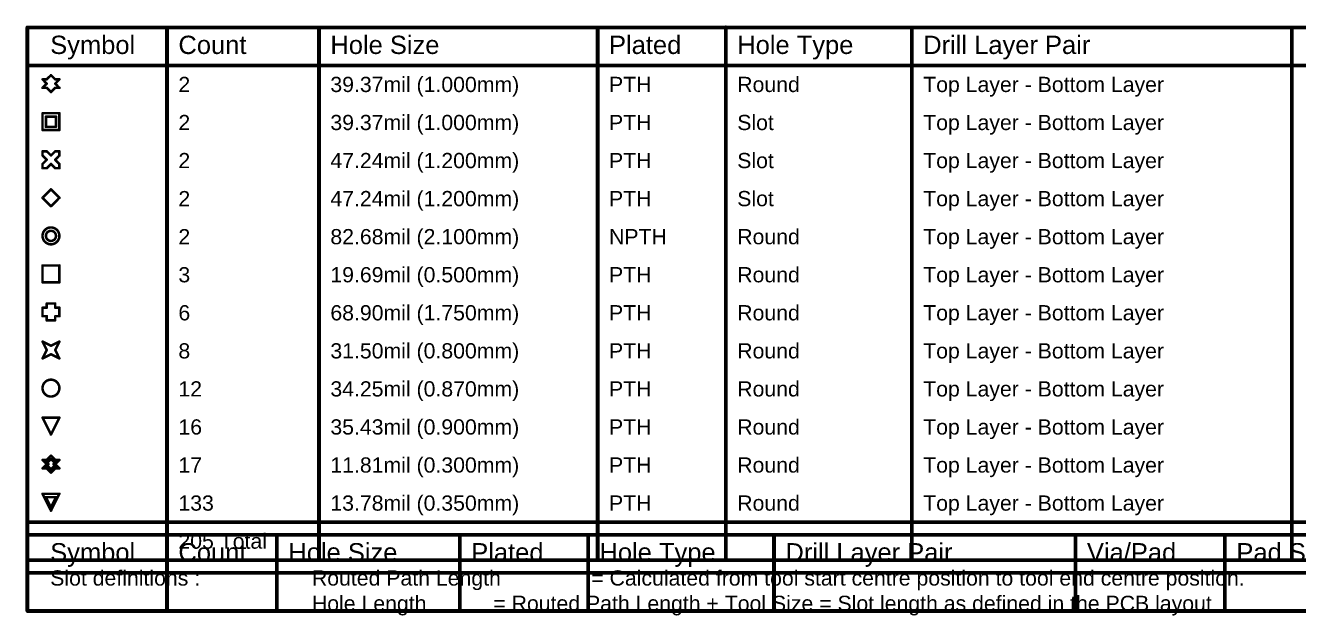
# Model space of a CAD drawing. Header units: inches. Extents: x -21 to 344, y -3 to 240.
# Drawn here: x -20.7 to 106.9, y 180.7 to 239.8 of the extents above; entities that cross this region are included whole.
import ezdxf

# ---------------------------------------------------------------- set-up
doc = ezdxf.new("R2010")
doc.units = ezdxf.units.IN
doc.layers.add('Drill Drawing', color=1, linetype='Continuous')
doc.styles.add('Arial', font='', dxfattribs={"height": 0.2})
doc.styles.get('Arial').set_extended_font_data('Arial')

msp = doc.modelspace()

# ---------------------------------------------------------------- linework, layer by layer
at = {"layer": 'Drill Drawing'}
for points in [[(-20.51, 239.58, 0.381, 0.381, 0), (343.67, 239.58, 0.381, 0.381, 0)], [(-20.51, 186.24, 0.381, 0.381, 0), (-20.51, 239.58, 0.381, 0.381, 0)], [(-6.52, 186.24, 0.381, 0.381, 0), (-6.52, 239.58, 0.381, 0.381, 0)], [(8.72, 186.24, 0.381, 0.381, 0), (8.72, 239.58, 0.381, 0.381, 0)], [(36.65, 186.24, 0.381, 0.381, 0), (36.65, 239.58, 0.381, 0.381, 0)], [(49.5, 186.24, 0.381, 0.381, 0), (49.5, 239.58, 0.381, 0.381, 0)], [(68.14, 186.24, 0.381, 0.381, 0), (68.14, 239.58, 0.381, 0.381, 0)], [(106.23, 186.24, 0.381, 0.381, 0), (106.23, 239.58, 0.381, 0.381, 0)], [(-20.51, 235.77, 0.381, 0.381, 0), (343.67, 235.77, 0.381, 0.381, 0)], [(-18.57, 234.38, 0.254, 0.254, 0), (-18.14, 234.8, 0.254, 0.254, 0)], [(-18.14, 234.8, 0.254, 0.254, 0), (-17.72, 234.38, 0.254, 0.254, 0)], [(-18.99, 234.38, 0.254, 0.254, 0), (-18.57, 233.95, 0.254, 0.254, 0)], [(-18.99, 234.38, 0.254, 0.254, 0), (-18.57, 234.38, 0.254, 0.254, 0)], [(-18.99, 233.53, 0.254, 0.254, 0), (-18.57, 233.95, 0.254, 0.254, 0)], [(-18.99, 233.53, 0.254, 0.254, 0), (-18.57, 233.53, 0.254, 0.254, 0)], [(-18.57, 233.53, 0.254, 0.254, 0), (-18.14, 233.11, 0.254, 0.254, 0)], [(-18.14, 233.11, 0.254, 0.254, 0), (-17.72, 233.53, 0.254, 0.254, 0)], [(-17.72, 234.38, 0.254, 0.254, 0), (-17.3, 234.38, 0.254, 0.254, 0)], [(-17.72, 233.95, 0.254, 0.254, 0), (-17.3, 234.38, 0.254, 0.254, 0)], [(-17.72, 233.95, 0.254, 0.254, 0), (-17.3, 233.53, 0.254, 0.254, 0)], [(-17.72, 233.53, 0.254, 0.254, 0), (-17.3, 233.53, 0.254, 0.254, 0)], [(-18.99, 230.99, 0.254, 0.254, 0), (-17.3, 230.99, 0.254, 0.254, 0)], [(-18.99, 229.3, 0.254, 0.254, 0), (-18.99, 230.99, 0.254, 0.254, 0)], [(-17.3, 229.3, 0.254, 0.254, 0), (-17.3, 230.99, 0.254, 0.254, 0)], [(-18.65, 230.65, 0.254, 0.254, 0), (-17.64, 230.65, 0.254, 0.254, 0)], [(-18.65, 229.63, 0.254, 0.254, 0), (-18.65, 230.65, 0.254, 0.254, 0)], [(-18.65, 229.63, 0.254, 0.254, 0), (-17.64, 229.63, 0.254, 0.254, 0)], [(-17.64, 229.63, 0.254, 0.254, 0), (-17.64, 230.65, 0.254, 0.254, 0)], [(-18.99, 229.3, 0.254, 0.254, 0), (-17.3, 229.3, 0.254, 0.254, 0)], [(-18.99, 226.76, 0.254, 0.254, 0), (-18.99, 227.18, 0.254, 0.254, 0)], [(-18.99, 227.18, 0.254, 0.254, 0), (-18.57, 227.18, 0.254, 0.254, 0)], [(-18.57, 227.18, 0.254, 0.254, 0), (-18.14, 226.76, 0.254, 0.254, 0)], [(-18.14, 226.76, 0.254, 0.254, 0), (-17.72, 227.18, 0.254, 0.254, 0)], [(-17.72, 227.18, 0.254, 0.254, 0), (-17.3, 227.18, 0.254, 0.254, 0)], [(-17.3, 226.76, 0.254, 0.254, 0), (-17.3, 227.18, 0.254, 0.254, 0)], [(-18.99, 226.76, 0.254, 0.254, 0), (-18.57, 226.33, 0.254, 0.254, 0)], [(-18.99, 225.91, 0.254, 0.254, 0), (-18.57, 226.33, 0.254, 0.254, 0)], [(-18.99, 225.49, 0.254, 0.254, 0), (-18.99, 225.91, 0.254, 0.254, 0)], [(-18.57, 225.49, 0.254, 0.254, 0), (-18.14, 225.91, 0.254, 0.254, 0)], [(-18.14, 225.91, 0.254, 0.254, 0), (-17.72, 225.49, 0.254, 0.254, 0)], [(-17.72, 226.33, 0.254, 0.254, 0), (-17.3, 226.76, 0.254, 0.254, 0)], [(-17.72, 226.33, 0.254, 0.254, 0), (-17.3, 225.91, 0.254, 0.254, 0)], [(-17.3, 225.49, 0.254, 0.254, 0), (-17.3, 225.91, 0.254, 0.254, 0)], [(-18.99, 225.49, 0.254, 0.254, 0), (-18.57, 225.49, 0.254, 0.254, 0)], [(-17.72, 225.49, 0.254, 0.254, 0), (-17.3, 225.49, 0.254, 0.254, 0)], [(-18.99, 222.52, 0.254, 0.254, 0), (-18.14, 223.37, 0.254, 0.254, 0)], [(-18.14, 223.37, 0.254, 0.254, 0), (-17.3, 222.52, 0.254, 0.254, 0)], [(-18.99, 222.52, 0.254, 0.254, 0), (-18.14, 221.68, 0.254, 0.254, 0)], [(-18.14, 221.68, 0.254, 0.254, 0), (-17.3, 222.52, 0.254, 0.254, 0)], [(-18.99, 215.75, 0.254, 0.254, 0), (-17.3, 215.75, 0.254, 0.254, 0)], [(-18.99, 214.06, 0.254, 0.254, 0), (-18.99, 215.75, 0.254, 0.254, 0)], [(-17.3, 214.06, 0.254, 0.254, 0), (-17.3, 215.75, 0.254, 0.254, 0)], [(-18.99, 214.06, 0.254, 0.254, 0), (-17.3, 214.06, 0.254, 0.254, 0)], [(-18.57, 211.52, 0.254, 0.254, 0), (-18.57, 211.94, 0.254, 0.254, 0)], [(-18.57, 211.94, 0.254, 0.254, 0), (-17.72, 211.94, 0.254, 0.254, 0)], [(-17.72, 211.52, 0.254, 0.254, 0), (-17.72, 211.94, 0.254, 0.254, 0)], [(-18.99, 210.67, 0.254, 0.254, 0), (-18.99, 211.52, 0.254, 0.254, 0)], [(-18.99, 211.52, 0.254, 0.254, 0), (-18.57, 211.52, 0.254, 0.254, 0)], [(-18.99, 210.67, 0.254, 0.254, 0), (-18.57, 210.67, 0.254, 0.254, 0)], [(-18.57, 210.25, 0.254, 0.254, 0), (-18.57, 210.67, 0.254, 0.254, 0)], [(-17.72, 211.52, 0.254, 0.254, 0), (-17.3, 211.52, 0.254, 0.254, 0)], [(-17.72, 210.67, 0.254, 0.254, 0), (-17.3, 210.67, 0.254, 0.254, 0)], [(-17.72, 210.25, 0.254, 0.254, 0), (-17.72, 210.67, 0.254, 0.254, 0)], [(-17.3, 210.67, 0.254, 0.254, 0), (-17.3, 211.52, 0.254, 0.254, 0)], [(-18.57, 210.25, 0.254, 0.254, 0), (-17.72, 210.25, 0.254, 0.254, 0)], [(-18.99, 208.13, 0.254, 0.254, 0), (-18.14, 207.71, 0.254, 0.254, 0)], [(-18.99, 208.13, 0.254, 0.254, 0), (-18.57, 207.28, 0.254, 0.254, 0)], [(-18.14, 207.71, 0.254, 0.254, 0), (-17.3, 208.13, 0.254, 0.254, 0)], [(-17.72, 207.28, 0.254, 0.254, 0), (-17.3, 208.13, 0.254, 0.254, 0)], [(-18.99, 206.44, 0.254, 0.254, 0), (-18.57, 207.28, 0.254, 0.254, 0)], [(-18.99, 206.44, 0.254, 0.254, 0), (-18.14, 206.86, 0.254, 0.254, 0)], [(-18.14, 206.86, 0.254, 0.254, 0), (-17.3, 206.44, 0.254, 0.254, 0)], [(-17.72, 207.28, 0.254, 0.254, 0), (-17.3, 206.44, 0.254, 0.254, 0)], [(-18.99, 200.51, 0.254, 0.254, 0), (-17.3, 200.51, 0.254, 0.254, 0)], [(-18.99, 200.51, 0.254, 0.254, 0), (-18.14, 198.82, 0.254, 0.254, 0)], [(-18.14, 198.82, 0.254, 0.254, 0), (-17.3, 200.51, 0.254, 0.254, 0)], [(-18.57, 196.28, 0.254, 0.254, 0), (-18.14, 196.7, 0.254, 0.254, 0)], [(-18.14, 196.7, 0.254, 0.254, 0), (-17.72, 196.28, 0.254, 0.254, 0)], [(-18.99, 196.28, 0.254, 0.254, 0), (-18.57, 195.85, 0.254, 0.254, 0)], [(-18.99, 196.28, 0.254, 0.254, 0), (-18.57, 196.28, 0.254, 0.254, 0)], [(-18.99, 195.43, 0.254, 0.254, 0), (-18.57, 195.85, 0.254, 0.254, 0)], [(-18.99, 195.43, 0.254, 0.254, 0), (-18.57, 195.43, 0.254, 0.254, 0)], [(-18.65, 196.11, 0.254, 0.254, 0), (-18.4, 195.85, 0.254, 0.254, 0)], [(-18.65, 196.11, 0.254, 0.254, 0), (-18.4, 196.11, 0.254, 0.254, 0)], [(-18.65, 195.6, 0.254, 0.254, 0), (-18.4, 195.85, 0.254, 0.254, 0)], [(-18.65, 195.6, 0.254, 0.254, 0), (-18.4, 195.6, 0.254, 0.254, 0)], [(-18.57, 195.43, 0.254, 0.254, 0), (-18.14, 195.01, 0.254, 0.254, 0)], [(-18.4, 196.11, 0.254, 0.254, 0), (-18.14, 196.36, 0.254, 0.254, 0)], [(-18.4, 195.6, 0.254, 0.254, 0), (-18.14, 195.34, 0.254, 0.254, 0)], [(-18.14, 196.36, 0.254, 0.254, 0), (-17.89, 196.11, 0.254, 0.254, 0)], [(-18.14, 195.34, 0.254, 0.254, 0), (-17.89, 195.6, 0.254, 0.254, 0)], [(-18.14, 195.01, 0.254, 0.254, 0), (-17.72, 195.43, 0.254, 0.254, 0)], [(-17.89, 196.11, 0.254, 0.254, 0), (-17.64, 196.11, 0.254, 0.254, 0)], [(-17.89, 195.85, 0.254, 0.254, 0), (-17.64, 196.11, 0.254, 0.254, 0)], [(-17.89, 195.85, 0.254, 0.254, 0), (-17.64, 195.6, 0.254, 0.254, 0)], [(-17.89, 195.6, 0.254, 0.254, 0), (-17.64, 195.6, 0.254, 0.254, 0)], [(-17.72, 196.28, 0.254, 0.254, 0), (-17.3, 196.28, 0.254, 0.254, 0)], [(-17.72, 195.85, 0.254, 0.254, 0), (-17.3, 196.28, 0.254, 0.254, 0)], [(-17.72, 195.85, 0.254, 0.254, 0), (-17.3, 195.43, 0.254, 0.254, 0)], [(-17.72, 195.43, 0.254, 0.254, 0), (-17.3, 195.43, 0.254, 0.254, 0)], [(-18.99, 192.89, 0.254, 0.254, 0), (-17.3, 192.89, 0.254, 0.254, 0)], [(-18.99, 192.89, 0.254, 0.254, 0), (-18.14, 191.2, 0.254, 0.254, 0)], [(-18.65, 192.55, 0.254, 0.254, 0), (-17.64, 192.55, 0.254, 0.254, 0)], [(-18.65, 192.55, 0.254, 0.254, 0), (-18.14, 191.53, 0.254, 0.254, 0)], [(-18.14, 191.2, 0.254, 0.254, 0), (-17.3, 192.89, 0.254, 0.254, 0)], [(-18.14, 191.53, 0.254, 0.254, 0), (-17.64, 192.55, 0.254, 0.254, 0)], [(-20.51, 190.05, 0.381, 0.381, 0), (343.67, 190.05, 0.381, 0.381, 0)], [(-20.51, 188.78, 0.381, 0.381, 0), (282.02, 188.78, 0.381, 0.381, 0)], [(-20.51, 181.16, 0.381, 0.381, 0), (-20.51, 188.78, 0.381, 0.381, 0)], [(-20.51, 188.78, 0.381, 0.381, 0), (282.02, 188.78, 0.381, 0.381, 0)], [(-20.51, 181.16, 0.381, 0.381, 0), (-20.51, 188.78, 0.381, 0.381, 0)], [(-20.51, 188.78, 0.381, 0.381, 0), (282.02, 188.78, 0.381, 0.381, 0)], [(-20.51, 181.16, 0.381, 0.381, 0), (-20.51, 188.78, 0.381, 0.381, 0)], [(-20.51, 188.78, 0.381, 0.381, 0), (282.02, 188.78, 0.381, 0.381, 0)], [(-20.51, 181.16, 0.381, 0.381, 0), (-20.51, 188.78, 0.381, 0.381, 0)], [(-6.52, 181.16, 0.381, 0.381, 0), (-6.52, 188.78, 0.381, 0.381, 0)], [(-6.52, 181.16, 0.381, 0.381, 0), (-6.52, 188.78, 0.381, 0.381, 0)], [(-6.52, 181.16, 0.381, 0.381, 0), (-6.52, 188.78, 0.381, 0.381, 0)], [(-6.52, 181.16, 0.381, 0.381, 0), (-6.52, 188.78, 0.381, 0.381, 0)], [(4.5, 181.16, 0.381, 0.381, 0), (4.5, 188.78, 0.381, 0.381, 0)], [(4.5, 181.16, 0.381, 0.381, 0), (4.5, 188.78, 0.381, 0.381, 0)], [(4.5, 181.16, 0.381, 0.381, 0), (4.5, 188.78, 0.381, 0.381, 0)], [(4.5, 181.16, 0.381, 0.381, 0), (4.5, 188.78, 0.381, 0.381, 0)], [(22.84, 181.16, 0.381, 0.381, 0), (22.84, 188.78, 0.381, 0.381, 0)], [(22.84, 181.16, 0.381, 0.381, 0), (22.84, 188.78, 0.381, 0.381, 0)], [(22.84, 181.16, 0.381, 0.381, 0), (22.84, 188.78, 0.381, 0.381, 0)], [(22.84, 181.16, 0.381, 0.381, 0), (22.84, 188.78, 0.381, 0.381, 0)], [(35.69, 181.16, 0.381, 0.381, 0), (35.69, 188.78, 0.381, 0.381, 0)], [(35.69, 181.16, 0.381, 0.381, 0), (35.69, 188.78, 0.381, 0.381, 0)], [(35.69, 181.16, 0.381, 0.381, 0), (35.69, 188.78, 0.381, 0.381, 0)], [(35.69, 181.16, 0.381, 0.381, 0), (35.69, 188.78, 0.381, 0.381, 0)], [(54.33, 181.16, 0.381, 0.381, 0), (54.33, 188.78, 0.381, 0.381, 0)], [(54.33, 181.16, 0.381, 0.381, 0), (54.33, 188.78, 0.381, 0.381, 0)], [(54.33, 181.16, 0.381, 0.381, 0), (54.33, 188.78, 0.381, 0.381, 0)], [(54.33, 181.16, 0.381, 0.381, 0), (54.33, 188.78, 0.381, 0.381, 0)], [(84.54, 181.16, 0.381, 0.381, 0), (84.54, 188.78, 0.381, 0.381, 0)], [(84.54, 181.16, 0.381, 0.381, 0), (84.54, 188.78, 0.381, 0.381, 0)], [(84.54, 181.16, 0.381, 0.381, 0), (84.54, 188.78, 0.381, 0.381, 0)], [(84.54, 181.16, 0.381, 0.381, 0), (84.54, 188.78, 0.381, 0.381, 0)], [(99.52, 181.16, 0.381, 0.381, 0), (99.52, 188.78, 0.381, 0.381, 0)], [(99.52, 181.16, 0.381, 0.381, 0), (99.52, 188.78, 0.381, 0.381, 0)], [(99.52, 181.16, 0.381, 0.381, 0), (99.52, 188.78, 0.381, 0.381, 0)], [(99.52, 181.16, 0.381, 0.381, 0), (99.52, 188.78, 0.381, 0.381, 0)], [(-20.51, 186.24, 0.381, 0.381, 0), (343.67, 186.24, 0.381, 0.381, 0)], [(-20.51, 184.97, 0.381, 0.381, 0), (282.02, 184.97, 0.381, 0.381, 0)], [(-20.51, 184.97, 0.381, 0.381, 0), (282.02, 184.97, 0.381, 0.381, 0)], [(-20.51, 184.97, 0.381, 0.381, 0), (282.02, 184.97, 0.381, 0.381, 0)], [(-20.51, 184.97, 0.381, 0.381, 0), (282.02, 184.97, 0.381, 0.381, 0)], [(-20.51, 184.97, 0.381, 0.381, 0), (282.02, 184.97, 0.381, 0.381, 0)], [(-20.51, 184.97, 0.381, 0.381, 0), (282.02, 184.97, 0.381, 0.381, 0)], [(-20.51, 184.97, 0.381, 0.381, 0), (282.02, 184.97, 0.381, 0.381, 0)], [(-20.51, 184.97, 0.381, 0.381, 0), (282.02, 184.97, 0.381, 0.381, 0)], [(-20.51, 181.16, 0.381, 0.381, 0), (282.02, 181.16, 0.381, 0.381, 0)], [(-20.51, 181.16, 0.381, 0.381, 0), (282.02, 181.16, 0.381, 0.381, 0)], [(-20.51, 181.16, 0.381, 0.381, 0), (282.02, 181.16, 0.381, 0.381, 0)], [(-20.51, 181.16, 0.381, 0.381, 0), (282.02, 181.16, 0.381, 0.381, 0)]]:
    msp.add_lwpolyline(points, format="xyseb", dxfattribs=at)
for points in [[(-20.6, 239.58, 0.191, 0.191, 1), (-20.41, 239.58, 0.191, 0.191, 1)], [(-20.6, 239.58, 0.191, 0.191, 1), (-20.41, 239.58, 0.191, 0.191, 1)], [(-6.61, 239.58, 0.191, 0.191, 1), (-6.42, 239.58, 0.191, 0.191, 1)], [(8.62, 239.58, 0.191, 0.191, 1), (8.81, 239.58, 0.191, 0.191, 1)], [(36.56, 239.58, 0.191, 0.191, 1), (36.75, 239.58, 0.191, 0.191, 1)], [(49.4, 239.58, 0.191, 0.191, 1), (49.6, 239.58, 0.191, 0.191, 1)], [(68.04, 239.58, 0.191, 0.191, 1), (68.23, 239.58, 0.191, 0.191, 1)], [(106.13, 239.58, 0.191, 0.191, 1), (106.32, 239.58, 0.191, 0.191, 1)], [(-20.6, 235.77, 0.191, 0.191, 1), (-20.41, 235.77, 0.191, 0.191, 1)], [(-18.21, 234.8, 0.127, 0.127, 1), (-18.08, 234.8, 0.127, 0.127, 1)], [(-18.21, 234.8, 0.127, 0.127, 1), (-18.08, 234.8, 0.127, 0.127, 1)], [(-19.05, 234.38, 0.127, 0.127, 1), (-18.93, 234.38, 0.127, 0.127, 1)], [(-19.05, 234.38, 0.127, 0.127, 1), (-18.93, 234.38, 0.127, 0.127, 1)], [(-19.05, 233.53, 0.127, 0.127, 1), (-18.93, 233.53, 0.127, 0.127, 1)], [(-19.05, 233.53, 0.127, 0.127, 1), (-18.93, 233.53, 0.127, 0.127, 1)], [(-18.63, 234.38, 0.127, 0.127, 1), (-18.5, 234.38, 0.127, 0.127, 1)], [(-18.63, 234.38, 0.127, 0.127, 1), (-18.5, 234.38, 0.127, 0.127, 1)], [(-18.63, 233.95, 0.127, 0.127, 1), (-18.5, 233.95, 0.127, 0.127, 1)], [(-18.63, 233.95, 0.127, 0.127, 1), (-18.5, 233.95, 0.127, 0.127, 1)], [(-18.63, 233.53, 0.127, 0.127, 1), (-18.5, 233.53, 0.127, 0.127, 1)], [(-18.63, 233.53, 0.127, 0.127, 1), (-18.5, 233.53, 0.127, 0.127, 1)], [(-17.78, 234.38, 0.127, 0.127, 1), (-17.66, 234.38, 0.127, 0.127, 1)], [(-17.78, 234.38, 0.127, 0.127, 1), (-17.66, 234.38, 0.127, 0.127, 1)], [(-17.78, 233.95, 0.127, 0.127, 1), (-17.66, 233.95, 0.127, 0.127, 1)], [(-17.78, 233.95, 0.127, 0.127, 1), (-17.66, 233.95, 0.127, 0.127, 1)], [(-17.78, 233.53, 0.127, 0.127, 1), (-17.66, 233.53, 0.127, 0.127, 1)], [(-17.78, 233.53, 0.127, 0.127, 1), (-17.66, 233.53, 0.127, 0.127, 1)], [(-17.36, 234.38, 0.127, 0.127, 1), (-17.23, 234.38, 0.127, 0.127, 1)], [(-17.36, 234.38, 0.127, 0.127, 1), (-17.23, 234.38, 0.127, 0.127, 1)], [(-17.36, 233.53, 0.127, 0.127, 1), (-17.23, 233.53, 0.127, 0.127, 1)], [(-17.36, 233.53, 0.127, 0.127, 1), (-17.23, 233.53, 0.127, 0.127, 1)], [(-18.21, 233.11, 0.127, 0.127, 1), (-18.08, 233.11, 0.127, 0.127, 1)], [(-18.21, 233.11, 0.127, 0.127, 1), (-18.08, 233.11, 0.127, 0.127, 1)], [(-19.05, 230.99, 0.127, 0.127, 1), (-18.93, 230.99, 0.127, 0.127, 1)], [(-19.05, 230.99, 0.127, 0.127, 1), (-18.93, 230.99, 0.127, 0.127, 1)], [(-17.36, 230.99, 0.127, 0.127, 1), (-17.23, 230.99, 0.127, 0.127, 1)], [(-17.36, 230.99, 0.127, 0.127, 1), (-17.23, 230.99, 0.127, 0.127, 1)], [(-18.72, 230.65, 0.127, 0.127, 1), (-18.59, 230.65, 0.127, 0.127, 1)], [(-18.72, 230.65, 0.127, 0.127, 1), (-18.59, 230.65, 0.127, 0.127, 1)], [(-18.72, 229.63, 0.127, 0.127, 1), (-18.59, 229.63, 0.127, 0.127, 1)], [(-18.72, 229.63, 0.127, 0.127, 1), (-18.59, 229.63, 0.127, 0.127, 1)], [(-17.7, 230.65, 0.127, 0.127, 1), (-17.57, 230.65, 0.127, 0.127, 1)], [(-17.7, 230.65, 0.127, 0.127, 1), (-17.57, 230.65, 0.127, 0.127, 1)], [(-17.7, 229.63, 0.127, 0.127, 1), (-17.57, 229.63, 0.127, 0.127, 1)], [(-17.7, 229.63, 0.127, 0.127, 1), (-17.57, 229.63, 0.127, 0.127, 1)], [(-19.05, 229.3, 0.127, 0.127, 1), (-18.93, 229.3, 0.127, 0.127, 1)], [(-19.05, 229.3, 0.127, 0.127, 1), (-18.93, 229.3, 0.127, 0.127, 1)], [(-17.36, 229.3, 0.127, 0.127, 1), (-17.23, 229.3, 0.127, 0.127, 1)], [(-17.36, 229.3, 0.127, 0.127, 1), (-17.23, 229.3, 0.127, 0.127, 1)], [(-19.05, 227.18, 0.127, 0.127, 1), (-18.93, 227.18, 0.127, 0.127, 1)], [(-19.05, 227.18, 0.127, 0.127, 1), (-18.93, 227.18, 0.127, 0.127, 1)], [(-18.63, 227.18, 0.127, 0.127, 1), (-18.5, 227.18, 0.127, 0.127, 1)], [(-18.63, 227.18, 0.127, 0.127, 1), (-18.5, 227.18, 0.127, 0.127, 1)], [(-17.78, 227.18, 0.127, 0.127, 1), (-17.66, 227.18, 0.127, 0.127, 1)], [(-17.78, 227.18, 0.127, 0.127, 1), (-17.66, 227.18, 0.127, 0.127, 1)], [(-17.36, 227.18, 0.127, 0.127, 1), (-17.23, 227.18, 0.127, 0.127, 1)], [(-17.36, 227.18, 0.127, 0.127, 1), (-17.23, 227.18, 0.127, 0.127, 1)], [(-19.05, 226.76, 0.127, 0.127, 1), (-18.93, 226.76, 0.127, 0.127, 1)], [(-19.05, 226.76, 0.127, 0.127, 1), (-18.93, 226.76, 0.127, 0.127, 1)], [(-19.05, 225.91, 0.127, 0.127, 1), (-18.93, 225.91, 0.127, 0.127, 1)], [(-19.05, 225.91, 0.127, 0.127, 1), (-18.93, 225.91, 0.127, 0.127, 1)], [(-18.63, 226.33, 0.127, 0.127, 1), (-18.5, 226.33, 0.127, 0.127, 1)], [(-18.63, 226.33, 0.127, 0.127, 1), (-18.5, 226.33, 0.127, 0.127, 1)], [(-18.21, 226.76, 0.127, 0.127, 1), (-18.08, 226.76, 0.127, 0.127, 1)], [(-18.21, 226.76, 0.127, 0.127, 1), (-18.08, 226.76, 0.127, 0.127, 1)], [(-18.21, 225.91, 0.127, 0.127, 1), (-18.08, 225.91, 0.127, 0.127, 1)], [(-18.21, 225.91, 0.127, 0.127, 1), (-18.08, 225.91, 0.127, 0.127, 1)], [(-17.78, 226.33, 0.127, 0.127, 1), (-17.66, 226.33, 0.127, 0.127, 1)], [(-17.78, 226.33, 0.127, 0.127, 1), (-17.66, 226.33, 0.127, 0.127, 1)], [(-17.36, 226.76, 0.127, 0.127, 1), (-17.23, 226.76, 0.127, 0.127, 1)], [(-17.36, 226.76, 0.127, 0.127, 1), (-17.23, 226.76, 0.127, 0.127, 1)], [(-17.36, 225.91, 0.127, 0.127, 1), (-17.23, 225.91, 0.127, 0.127, 1)], [(-17.36, 225.91, 0.127, 0.127, 1), (-17.23, 225.91, 0.127, 0.127, 1)], [(-19.05, 225.49, 0.127, 0.127, 1), (-18.93, 225.49, 0.127, 0.127, 1)], [(-19.05, 225.49, 0.127, 0.127, 1), (-18.93, 225.49, 0.127, 0.127, 1)], [(-18.63, 225.49, 0.127, 0.127, 1), (-18.5, 225.49, 0.127, 0.127, 1)], [(-18.63, 225.49, 0.127, 0.127, 1), (-18.5, 225.49, 0.127, 0.127, 1)], [(-17.78, 225.49, 0.127, 0.127, 1), (-17.66, 225.49, 0.127, 0.127, 1)], [(-17.78, 225.49, 0.127, 0.127, 1), (-17.66, 225.49, 0.127, 0.127, 1)], [(-17.36, 225.49, 0.127, 0.127, 1), (-17.23, 225.49, 0.127, 0.127, 1)], [(-17.36, 225.49, 0.127, 0.127, 1), (-17.23, 225.49, 0.127, 0.127, 1)], [(-18.21, 223.37, 0.127, 0.127, 1), (-18.08, 223.37, 0.127, 0.127, 1)], [(-18.21, 223.37, 0.127, 0.127, 1), (-18.08, 223.37, 0.127, 0.127, 1)], [(-19.05, 222.52, 0.127, 0.127, 1), (-18.93, 222.52, 0.127, 0.127, 1)], [(-19.05, 222.52, 0.127, 0.127, 1), (-18.93, 222.52, 0.127, 0.127, 1)], [(-17.36, 222.52, 0.127, 0.127, 1), (-17.23, 222.52, 0.127, 0.127, 1)], [(-17.36, 222.52, 0.127, 0.127, 1), (-17.23, 222.52, 0.127, 0.127, 1)], [(-18.21, 221.68, 0.127, 0.127, 1), (-18.08, 221.68, 0.127, 0.127, 1)], [(-18.21, 221.68, 0.127, 0.127, 1), (-18.08, 221.68, 0.127, 0.127, 1)], [(-17.3, 218.71, 0.254, 0.254, 1), (-18.99, 218.71, 0.254, 0.254, 1)], [(-19.05, 218.71, 0.127, 0.127, 1), (-18.93, 218.71, 0.127, 0.127, 1)], [(-17.64, 218.71, 0.254, 0.254, 1), (-18.65, 218.71, 0.254, 0.254, 1)], [(-18.72, 218.71, 0.127, 0.127, 1), (-18.59, 218.71, 0.127, 0.127, 1)], [(-17.7, 218.71, 0.127, 0.127, 1), (-17.57, 218.71, 0.127, 0.127, 1)], [(-17.36, 218.71, 0.127, 0.127, 1), (-17.23, 218.71, 0.127, 0.127, 1)], [(-19.05, 215.75, 0.127, 0.127, 1), (-18.93, 215.75, 0.127, 0.127, 1)], [(-19.05, 215.75, 0.127, 0.127, 1), (-18.93, 215.75, 0.127, 0.127, 1)], [(-17.36, 215.75, 0.127, 0.127, 1), (-17.23, 215.75, 0.127, 0.127, 1)], [(-17.36, 215.75, 0.127, 0.127, 1), (-17.23, 215.75, 0.127, 0.127, 1)], [(-19.05, 214.06, 0.127, 0.127, 1), (-18.93, 214.06, 0.127, 0.127, 1)], [(-19.05, 214.06, 0.127, 0.127, 1), (-18.93, 214.06, 0.127, 0.127, 1)], [(-17.36, 214.06, 0.127, 0.127, 1), (-17.23, 214.06, 0.127, 0.127, 1)], [(-17.36, 214.06, 0.127, 0.127, 1), (-17.23, 214.06, 0.127, 0.127, 1)], [(-18.63, 211.94, 0.127, 0.127, 1), (-18.5, 211.94, 0.127, 0.127, 1)], [(-18.63, 211.94, 0.127, 0.127, 1), (-18.5, 211.94, 0.127, 0.127, 1)], [(-17.78, 211.94, 0.127, 0.127, 1), (-17.66, 211.94, 0.127, 0.127, 1)], [(-17.78, 211.94, 0.127, 0.127, 1), (-17.66, 211.94, 0.127, 0.127, 1)], [(-19.05, 211.52, 0.127, 0.127, 1), (-18.93, 211.52, 0.127, 0.127, 1)], [(-19.05, 211.52, 0.127, 0.127, 1), (-18.93, 211.52, 0.127, 0.127, 1)], [(-19.05, 210.67, 0.127, 0.127, 1), (-18.93, 210.67, 0.127, 0.127, 1)], [(-19.05, 210.67, 0.127, 0.127, 1), (-18.93, 210.67, 0.127, 0.127, 1)], [(-18.63, 211.52, 0.127, 0.127, 1), (-18.5, 211.52, 0.127, 0.127, 1)], [(-18.63, 211.52, 0.127, 0.127, 1), (-18.5, 211.52, 0.127, 0.127, 1)], [(-18.63, 210.67, 0.127, 0.127, 1), (-18.5, 210.67, 0.127, 0.127, 1)], [(-18.63, 210.67, 0.127, 0.127, 1), (-18.5, 210.67, 0.127, 0.127, 1)], [(-17.78, 211.52, 0.127, 0.127, 1), (-17.66, 211.52, 0.127, 0.127, 1)], [(-17.78, 211.52, 0.127, 0.127, 1), (-17.66, 211.52, 0.127, 0.127, 1)], [(-17.78, 210.67, 0.127, 0.127, 1), (-17.66, 210.67, 0.127, 0.127, 1)], [(-17.78, 210.67, 0.127, 0.127, 1), (-17.66, 210.67, 0.127, 0.127, 1)], [(-17.36, 211.52, 0.127, 0.127, 1), (-17.23, 211.52, 0.127, 0.127, 1)], [(-17.36, 211.52, 0.127, 0.127, 1), (-17.23, 211.52, 0.127, 0.127, 1)], [(-17.36, 210.67, 0.127, 0.127, 1), (-17.23, 210.67, 0.127, 0.127, 1)], [(-17.36, 210.67, 0.127, 0.127, 1), (-17.23, 210.67, 0.127, 0.127, 1)], [(-18.63, 210.25, 0.127, 0.127, 1), (-18.5, 210.25, 0.127, 0.127, 1)], [(-18.63, 210.25, 0.127, 0.127, 1), (-18.5, 210.25, 0.127, 0.127, 1)], [(-17.78, 210.25, 0.127, 0.127, 1), (-17.66, 210.25, 0.127, 0.127, 1)], [(-17.78, 210.25, 0.127, 0.127, 1), (-17.66, 210.25, 0.127, 0.127, 1)], [(-19.05, 208.13, 0.127, 0.127, 1), (-18.93, 208.13, 0.127, 0.127, 1)], [(-19.05, 208.13, 0.127, 0.127, 1), (-18.93, 208.13, 0.127, 0.127, 1)], [(-17.36, 208.13, 0.127, 0.127, 1), (-17.23, 208.13, 0.127, 0.127, 1)], [(-17.36, 208.13, 0.127, 0.127, 1), (-17.23, 208.13, 0.127, 0.127, 1)], [(-18.63, 207.28, 0.127, 0.127, 1), (-18.5, 207.28, 0.127, 0.127, 1)], [(-18.63, 207.28, 0.127, 0.127, 1), (-18.5, 207.28, 0.127, 0.127, 1)], [(-18.21, 207.71, 0.127, 0.127, 1), (-18.08, 207.71, 0.127, 0.127, 1)], [(-18.21, 207.71, 0.127, 0.127, 1), (-18.08, 207.71, 0.127, 0.127, 1)], [(-18.21, 206.86, 0.127, 0.127, 1), (-18.08, 206.86, 0.127, 0.127, 1)], [(-18.21, 206.86, 0.127, 0.127, 1), (-18.08, 206.86, 0.127, 0.127, 1)], [(-17.78, 207.28, 0.127, 0.127, 1), (-17.66, 207.28, 0.127, 0.127, 1)], [(-17.78, 207.28, 0.127, 0.127, 1), (-17.66, 207.28, 0.127, 0.127, 1)], [(-19.05, 206.44, 0.127, 0.127, 1), (-18.93, 206.44, 0.127, 0.127, 1)], [(-19.05, 206.44, 0.127, 0.127, 1), (-18.93, 206.44, 0.127, 0.127, 1)], [(-17.36, 206.44, 0.127, 0.127, 1), (-17.23, 206.44, 0.127, 0.127, 1)], [(-17.36, 206.44, 0.127, 0.127, 1), (-17.23, 206.44, 0.127, 0.127, 1)], [(-17.3, 203.47, 0.254, 0.254, 1), (-18.99, 203.47, 0.254, 0.254, 1)], [(-19.05, 203.47, 0.127, 0.127, 1), (-18.93, 203.47, 0.127, 0.127, 1)], [(-17.36, 203.47, 0.127, 0.127, 1), (-17.23, 203.47, 0.127, 0.127, 1)], [(-19.05, 200.51, 0.127, 0.127, 1), (-18.93, 200.51, 0.127, 0.127, 1)], [(-19.05, 200.51, 0.127, 0.127, 1), (-18.93, 200.51, 0.127, 0.127, 1)], [(-17.36, 200.51, 0.127, 0.127, 1), (-17.23, 200.51, 0.127, 0.127, 1)], [(-17.36, 200.51, 0.127, 0.127, 1), (-17.23, 200.51, 0.127, 0.127, 1)], [(-18.21, 198.82, 0.127, 0.127, 1), (-18.08, 198.82, 0.127, 0.127, 1)], [(-18.21, 198.82, 0.127, 0.127, 1), (-18.08, 198.82, 0.127, 0.127, 1)], [(-18.21, 196.7, 0.127, 0.127, 1), (-18.08, 196.7, 0.127, 0.127, 1)], [(-18.21, 196.7, 0.127, 0.127, 1), (-18.08, 196.7, 0.127, 0.127, 1)], [(-19.05, 196.28, 0.127, 0.127, 1), (-18.93, 196.28, 0.127, 0.127, 1)], [(-19.05, 196.28, 0.127, 0.127, 1), (-18.93, 196.28, 0.127, 0.127, 1)], [(-19.05, 195.43, 0.127, 0.127, 1), (-18.93, 195.43, 0.127, 0.127, 1)], [(-19.05, 195.43, 0.127, 0.127, 1), (-18.93, 195.43, 0.127, 0.127, 1)], [(-18.72, 196.11, 0.127, 0.127, 1), (-18.59, 196.11, 0.127, 0.127, 1)], [(-18.72, 196.11, 0.127, 0.127, 1), (-18.59, 196.11, 0.127, 0.127, 1)], [(-18.72, 195.6, 0.127, 0.127, 1), (-18.59, 195.6, 0.127, 0.127, 1)], [(-18.72, 195.6, 0.127, 0.127, 1), (-18.59, 195.6, 0.127, 0.127, 1)], [(-18.63, 196.28, 0.127, 0.127, 1), (-18.5, 196.28, 0.127, 0.127, 1)], [(-18.63, 196.28, 0.127, 0.127, 1), (-18.5, 196.28, 0.127, 0.127, 1)], [(-18.63, 195.85, 0.127, 0.127, 1), (-18.5, 195.85, 0.127, 0.127, 1)], [(-18.63, 195.85, 0.127, 0.127, 1), (-18.5, 195.85, 0.127, 0.127, 1)], [(-18.63, 195.43, 0.127, 0.127, 1), (-18.5, 195.43, 0.127, 0.127, 1)], [(-18.63, 195.43, 0.127, 0.127, 1), (-18.5, 195.43, 0.127, 0.127, 1)], [(-18.46, 196.11, 0.127, 0.127, 1), (-18.33, 196.11, 0.127, 0.127, 1)], [(-18.46, 196.11, 0.127, 0.127, 1), (-18.33, 196.11, 0.127, 0.127, 1)], [(-18.46, 195.85, 0.127, 0.127, 1), (-18.33, 195.85, 0.127, 0.127, 1)], [(-18.46, 195.85, 0.127, 0.127, 1), (-18.33, 195.85, 0.127, 0.127, 1)], [(-18.46, 195.6, 0.127, 0.127, 1), (-18.33, 195.6, 0.127, 0.127, 1)], [(-18.46, 195.6, 0.127, 0.127, 1), (-18.33, 195.6, 0.127, 0.127, 1)], [(-18.21, 196.36, 0.127, 0.127, 1), (-18.08, 196.36, 0.127, 0.127, 1)], [(-18.21, 196.36, 0.127, 0.127, 1), (-18.08, 196.36, 0.127, 0.127, 1)], [(-18.21, 195.34, 0.127, 0.127, 1), (-18.08, 195.34, 0.127, 0.127, 1)], [(-18.21, 195.34, 0.127, 0.127, 1), (-18.08, 195.34, 0.127, 0.127, 1)], [(-17.95, 196.11, 0.127, 0.127, 1), (-17.83, 196.11, 0.127, 0.127, 1)], [(-17.95, 196.11, 0.127, 0.127, 1), (-17.83, 196.11, 0.127, 0.127, 1)], [(-17.95, 195.85, 0.127, 0.127, 1), (-17.83, 195.85, 0.127, 0.127, 1)], [(-17.95, 195.85, 0.127, 0.127, 1), (-17.83, 195.85, 0.127, 0.127, 1)], [(-17.95, 195.6, 0.127, 0.127, 1), (-17.83, 195.6, 0.127, 0.127, 1)], [(-17.95, 195.6, 0.127, 0.127, 1), (-17.83, 195.6, 0.127, 0.127, 1)], [(-17.78, 196.28, 0.127, 0.127, 1), (-17.66, 196.28, 0.127, 0.127, 1)], [(-17.78, 196.28, 0.127, 0.127, 1), (-17.66, 196.28, 0.127, 0.127, 1)], [(-17.78, 195.85, 0.127, 0.127, 1), (-17.66, 195.85, 0.127, 0.127, 1)], [(-17.78, 195.85, 0.127, 0.127, 1), (-17.66, 195.85, 0.127, 0.127, 1)], [(-17.78, 195.43, 0.127, 0.127, 1), (-17.66, 195.43, 0.127, 0.127, 1)], [(-17.78, 195.43, 0.127, 0.127, 1), (-17.66, 195.43, 0.127, 0.127, 1)], [(-17.7, 196.11, 0.127, 0.127, 1), (-17.57, 196.11, 0.127, 0.127, 1)], [(-17.7, 196.11, 0.127, 0.127, 1), (-17.57, 196.11, 0.127, 0.127, 1)], [(-17.7, 195.6, 0.127, 0.127, 1), (-17.57, 195.6, 0.127, 0.127, 1)], [(-17.7, 195.6, 0.127, 0.127, 1), (-17.57, 195.6, 0.127, 0.127, 1)], [(-17.36, 196.28, 0.127, 0.127, 1), (-17.23, 196.28, 0.127, 0.127, 1)], [(-17.36, 196.28, 0.127, 0.127, 1), (-17.23, 196.28, 0.127, 0.127, 1)], [(-17.36, 195.43, 0.127, 0.127, 1), (-17.23, 195.43, 0.127, 0.127, 1)], [(-17.36, 195.43, 0.127, 0.127, 1), (-17.23, 195.43, 0.127, 0.127, 1)], [(-18.21, 195.01, 0.127, 0.127, 1), (-18.08, 195.01, 0.127, 0.127, 1)], [(-18.21, 195.01, 0.127, 0.127, 1), (-18.08, 195.01, 0.127, 0.127, 1)], [(-19.05, 192.89, 0.127, 0.127, 1), (-18.93, 192.89, 0.127, 0.127, 1)], [(-19.05, 192.89, 0.127, 0.127, 1), (-18.93, 192.89, 0.127, 0.127, 1)], [(-18.72, 192.55, 0.127, 0.127, 1), (-18.59, 192.55, 0.127, 0.127, 1)], [(-18.72, 192.55, 0.127, 0.127, 1), (-18.59, 192.55, 0.127, 0.127, 1)], [(-17.7, 192.55, 0.127, 0.127, 1), (-17.57, 192.55, 0.127, 0.127, 1)], [(-17.7, 192.55, 0.127, 0.127, 1), (-17.57, 192.55, 0.127, 0.127, 1)], [(-17.36, 192.89, 0.127, 0.127, 1), (-17.23, 192.89, 0.127, 0.127, 1)], [(-17.36, 192.89, 0.127, 0.127, 1), (-17.23, 192.89, 0.127, 0.127, 1)], [(-18.21, 191.53, 0.127, 0.127, 1), (-18.08, 191.53, 0.127, 0.127, 1)], [(-18.21, 191.53, 0.127, 0.127, 1), (-18.08, 191.53, 0.127, 0.127, 1)], [(-20.6, 190.05, 0.191, 0.191, 1), (-20.41, 190.05, 0.191, 0.191, 1)], [(-18.21, 191.2, 0.127, 0.127, 1), (-18.08, 191.2, 0.127, 0.127, 1)], [(-18.21, 191.2, 0.127, 0.127, 1), (-18.08, 191.2, 0.127, 0.127, 1)], [(-20.6, 188.78, 0.191, 0.191, 1), (-20.41, 188.78, 0.191, 0.191, 1)], [(-20.6, 188.78, 0.191, 0.191, 1), (-20.41, 188.78, 0.191, 0.191, 1)], [(-20.6, 188.78, 0.191, 0.191, 1), (-20.41, 188.78, 0.191, 0.191, 1)], [(-20.6, 188.78, 0.191, 0.191, 1), (-20.41, 188.78, 0.191, 0.191, 1)], [(-20.6, 188.78, 0.191, 0.191, 1), (-20.41, 188.78, 0.191, 0.191, 1)], [(-20.6, 188.78, 0.191, 0.191, 1), (-20.41, 188.78, 0.191, 0.191, 1)], [(-20.6, 188.78, 0.191, 0.191, 1), (-20.41, 188.78, 0.191, 0.191, 1)], [(-20.6, 188.78, 0.191, 0.191, 1), (-20.41, 188.78, 0.191, 0.191, 1)], [(-6.61, 188.78, 0.191, 0.191, 1), (-6.42, 188.78, 0.191, 0.191, 1)], [(-6.61, 188.78, 0.191, 0.191, 1), (-6.42, 188.78, 0.191, 0.191, 1)], [(-6.61, 188.78, 0.191, 0.191, 1), (-6.42, 188.78, 0.191, 0.191, 1)], [(-6.61, 188.78, 0.191, 0.191, 1), (-6.42, 188.78, 0.191, 0.191, 1)], [(4.41, 188.78, 0.191, 0.191, 1), (4.6, 188.78, 0.191, 0.191, 1)], [(4.41, 188.78, 0.191, 0.191, 1), (4.6, 188.78, 0.191, 0.191, 1)], [(4.41, 188.78, 0.191, 0.191, 1), (4.6, 188.78, 0.191, 0.191, 1)], [(4.41, 188.78, 0.191, 0.191, 1), (4.6, 188.78, 0.191, 0.191, 1)], [(22.74, 188.78, 0.191, 0.191, 1), (22.93, 188.78, 0.191, 0.191, 1)], [(22.74, 188.78, 0.191, 0.191, 1), (22.93, 188.78, 0.191, 0.191, 1)], [(22.74, 188.78, 0.191, 0.191, 1), (22.93, 188.78, 0.191, 0.191, 1)], [(22.74, 188.78, 0.191, 0.191, 1), (22.93, 188.78, 0.191, 0.191, 1)], [(35.59, 188.78, 0.191, 0.191, 1), (35.78, 188.78, 0.191, 0.191, 1)], [(35.59, 188.78, 0.191, 0.191, 1), (35.78, 188.78, 0.191, 0.191, 1)], [(35.59, 188.78, 0.191, 0.191, 1), (35.78, 188.78, 0.191, 0.191, 1)], [(35.59, 188.78, 0.191, 0.191, 1), (35.78, 188.78, 0.191, 0.191, 1)], [(54.23, 188.78, 0.191, 0.191, 1), (54.42, 188.78, 0.191, 0.191, 1)], [(54.23, 188.78, 0.191, 0.191, 1), (54.42, 188.78, 0.191, 0.191, 1)], [(54.23, 188.78, 0.191, 0.191, 1), (54.42, 188.78, 0.191, 0.191, 1)], [(54.23, 188.78, 0.191, 0.191, 1), (54.42, 188.78, 0.191, 0.191, 1)], [(84.45, 188.78, 0.191, 0.191, 1), (84.64, 188.78, 0.191, 0.191, 1)], [(84.45, 188.78, 0.191, 0.191, 1), (84.64, 188.78, 0.191, 0.191, 1)], [(84.45, 188.78, 0.191, 0.191, 1), (84.64, 188.78, 0.191, 0.191, 1)], [(84.45, 188.78, 0.191, 0.191, 1), (84.64, 188.78, 0.191, 0.191, 1)], [(99.43, 188.78, 0.191, 0.191, 1), (99.62, 188.78, 0.191, 0.191, 1)], [(99.43, 188.78, 0.191, 0.191, 1), (99.62, 188.78, 0.191, 0.191, 1)], [(99.43, 188.78, 0.191, 0.191, 1), (99.62, 188.78, 0.191, 0.191, 1)], [(99.43, 188.78, 0.191, 0.191, 1), (99.62, 188.78, 0.191, 0.191, 1)], [(-20.6, 186.24, 0.191, 0.191, 1), (-20.41, 186.24, 0.191, 0.191, 1)], [(-20.6, 186.24, 0.191, 0.191, 1), (-20.41, 186.24, 0.191, 0.191, 1)], [(-6.61, 186.24, 0.191, 0.191, 1), (-6.42, 186.24, 0.191, 0.191, 1)], [(8.62, 186.24, 0.191, 0.191, 1), (8.81, 186.24, 0.191, 0.191, 1)], [(36.56, 186.24, 0.191, 0.191, 1), (36.75, 186.24, 0.191, 0.191, 1)], [(49.4, 186.24, 0.191, 0.191, 1), (49.6, 186.24, 0.191, 0.191, 1)], [(68.04, 186.24, 0.191, 0.191, 1), (68.23, 186.24, 0.191, 0.191, 1)], [(106.13, 186.24, 0.191, 0.191, 1), (106.32, 186.24, 0.191, 0.191, 1)], [(-20.6, 184.97, 0.191, 0.191, 1), (-20.41, 184.97, 0.191, 0.191, 1)], [(-20.6, 184.97, 0.191, 0.191, 1), (-20.41, 184.97, 0.191, 0.191, 1)], [(-20.6, 184.97, 0.191, 0.191, 1), (-20.41, 184.97, 0.191, 0.191, 1)], [(-20.6, 184.97, 0.191, 0.191, 1), (-20.41, 184.97, 0.191, 0.191, 1)], [(-20.6, 184.97, 0.191, 0.191, 1), (-20.41, 184.97, 0.191, 0.191, 1)], [(-20.6, 184.97, 0.191, 0.191, 1), (-20.41, 184.97, 0.191, 0.191, 1)], [(-20.6, 184.97, 0.191, 0.191, 1), (-20.41, 184.97, 0.191, 0.191, 1)], [(-20.6, 184.97, 0.191, 0.191, 1), (-20.41, 184.97, 0.191, 0.191, 1)], [(-20.6, 181.16, 0.191, 0.191, 1), (-20.41, 181.16, 0.191, 0.191, 1)], [(-20.6, 181.16, 0.191, 0.191, 1), (-20.41, 181.16, 0.191, 0.191, 1)], [(-20.6, 181.16, 0.191, 0.191, 1), (-20.41, 181.16, 0.191, 0.191, 1)], [(-20.6, 181.16, 0.191, 0.191, 1), (-20.41, 181.16, 0.191, 0.191, 1)], [(-20.6, 181.16, 0.191, 0.191, 1), (-20.41, 181.16, 0.191, 0.191, 1)], [(-20.6, 181.16, 0.191, 0.191, 1), (-20.41, 181.16, 0.191, 0.191, 1)], [(-20.6, 181.16, 0.191, 0.191, 1), (-20.41, 181.16, 0.191, 0.191, 1)], [(-20.6, 181.16, 0.191, 0.191, 1), (-20.41, 181.16, 0.191, 0.191, 1)], [(-6.61, 181.16, 0.191, 0.191, 1), (-6.42, 181.16, 0.191, 0.191, 1)], [(-6.61, 181.16, 0.191, 0.191, 1), (-6.42, 181.16, 0.191, 0.191, 1)], [(-6.61, 181.16, 0.191, 0.191, 1), (-6.42, 181.16, 0.191, 0.191, 1)], [(-6.61, 181.16, 0.191, 0.191, 1), (-6.42, 181.16, 0.191, 0.191, 1)], [(4.41, 181.16, 0.191, 0.191, 1), (4.6, 181.16, 0.191, 0.191, 1)], [(4.41, 181.16, 0.191, 0.191, 1), (4.6, 181.16, 0.191, 0.191, 1)], [(4.41, 181.16, 0.191, 0.191, 1), (4.6, 181.16, 0.191, 0.191, 1)], [(4.41, 181.16, 0.191, 0.191, 1), (4.6, 181.16, 0.191, 0.191, 1)], [(22.74, 181.16, 0.191, 0.191, 1), (22.93, 181.16, 0.191, 0.191, 1)], [(22.74, 181.16, 0.191, 0.191, 1), (22.93, 181.16, 0.191, 0.191, 1)], [(22.74, 181.16, 0.191, 0.191, 1), (22.93, 181.16, 0.191, 0.191, 1)], [(22.74, 181.16, 0.191, 0.191, 1), (22.93, 181.16, 0.191, 0.191, 1)], [(35.59, 181.16, 0.191, 0.191, 1), (35.78, 181.16, 0.191, 0.191, 1)], [(35.59, 181.16, 0.191, 0.191, 1), (35.78, 181.16, 0.191, 0.191, 1)], [(35.59, 181.16, 0.191, 0.191, 1), (35.78, 181.16, 0.191, 0.191, 1)], [(35.59, 181.16, 0.191, 0.191, 1), (35.78, 181.16, 0.191, 0.191, 1)], [(54.23, 181.16, 0.191, 0.191, 1), (54.42, 181.16, 0.191, 0.191, 1)], [(54.23, 181.16, 0.191, 0.191, 1), (54.42, 181.16, 0.191, 0.191, 1)], [(54.23, 181.16, 0.191, 0.191, 1), (54.42, 181.16, 0.191, 0.191, 1)], [(54.23, 181.16, 0.191, 0.191, 1), (54.42, 181.16, 0.191, 0.191, 1)], [(84.45, 181.16, 0.191, 0.191, 1), (84.64, 181.16, 0.191, 0.191, 1)], [(84.45, 181.16, 0.191, 0.191, 1), (84.64, 181.16, 0.191, 0.191, 1)], [(84.45, 181.16, 0.191, 0.191, 1), (84.64, 181.16, 0.191, 0.191, 1)], [(84.45, 181.16, 0.191, 0.191, 1), (84.64, 181.16, 0.191, 0.191, 1)], [(99.43, 181.16, 0.191, 0.191, 1), (99.62, 181.16, 0.191, 0.191, 1)], [(99.43, 181.16, 0.191, 0.191, 1), (99.62, 181.16, 0.191, 0.191, 1)], [(99.43, 181.16, 0.191, 0.191, 1), (99.62, 181.16, 0.191, 0.191, 1)], [(99.43, 181.16, 0.191, 0.191, 1), (99.62, 181.16, 0.191, 0.191, 1)]]:
    msp.add_lwpolyline(points, format="xyseb", close=True, dxfattribs=at)

# ---------------------------------------------------------------- texts
at = {"layer": 'Drill Drawing', "style": 'Arial'}
for s, height, p in [('Symbol', 1.829, (-18.22, 236.92)), ('Count', 1.829, (-5.37, 236.92)), ('Hole Size', 1.829, (9.86, 236.92)), ('Plated', 1.829, (37.79, 236.92)), ('Hole Type', 1.829, (50.64, 236.92)), ('Drill Layer Pair', 1.8288, (69.28, 236.92)), ('2', 1.52, (-5.37, 233.11)), ('39.37mil (1.000mm)', 1.524, (9.86, 233.11)), ('PTH', 1.524, (37.79, 233.11)), ('Round', 1.524, (50.64, 233.11)), ('Top Layer - Bottom Layer', 1.524, (69.28, 233.11)), ('2', 1.52, (-5.37, 229.3)), ('39.37mil (1.000mm)', 1.524, (9.86, 229.3)), ('PTH', 1.524, (37.79, 229.3)), ('Slot', 1.524, (50.64, 229.3)), ('Top Layer - Bottom Layer', 1.524, (69.28, 229.3)), ('2', 1.52, (-5.37, 225.49)), ('47.24mil (1.200mm)', 1.524, (9.86, 225.49)), ('PTH', 1.524, (37.79, 225.49)), ('Slot', 1.524, (50.64, 225.49)), ('Top Layer - Bottom Layer', 1.524, (69.28, 225.49)), ('2', 1.52, (-5.37, 221.68)), ('47.24mil (1.200mm)', 1.524, (9.86, 221.68)), ('PTH', 1.524, (37.79, 221.68)), ('Slot', 1.524, (50.64, 221.68)), ('Top Layer - Bottom Layer', 1.524, (69.28, 221.68)), ('82.68mil (2.100mm)', 1.524, (9.86, 217.87)), ('Round', 1.524, (50.64, 217.87)), ('2', 1.52, (-5.37, 217.87)), ('NPTH', 1.524, (37.79, 217.87)), ('Top Layer - Bottom Layer', 1.524, (69.28, 217.87)), ('19.69mil (0.500mm)', 1.524, (9.86, 214.06)), ('Round', 1.524, (50.64, 214.06)), ('3', 1.52, (-5.37, 214.06)), ('PTH', 1.524, (37.79, 214.06)), ('Top Layer - Bottom Layer', 1.524, (69.28, 214.06)), ('68.90mil (1.750mm)', 1.524, (9.86, 210.25)), ('Round', 1.524, (50.64, 210.25)), ('6', 1.52, (-5.37, 210.25)), ('PTH', 1.524, (37.79, 210.25)), ('Top Layer - Bottom Layer', 1.524, (69.28, 210.25)), ('31.50mil (0.800mm)', 1.524, (9.86, 206.44)), ('Round', 1.524, (50.64, 206.44)), ('8', 1.52, (-5.37, 206.44)), ('PTH', 1.524, (37.79, 206.44)), ('Top Layer - Bottom Layer', 1.524, (69.28, 206.44)), ('12', 1.524, (-5.37, 202.63)), ('34.25mil (0.870mm)', 1.524, (9.86, 202.63)), ('Round', 1.524, (50.64, 202.63)), ('PTH', 1.524, (37.79, 202.63)), ('Top Layer - Bottom Layer', 1.524, (69.28, 202.63)), ('16', 1.524, (-5.37, 198.82)), ('35.43mil (0.900mm)', 1.524, (9.86, 198.82)), ('PTH', 1.524, (37.79, 198.82)), ('Round', 1.524, (50.64, 198.82)), ('Top Layer - Bottom Layer', 1.524, (69.28, 198.82)), ('17', 1.524, (-5.37, 195.01)), ('11.81mil (0.300mm)', 1.524, (9.86, 195.01)), ('PTH', 1.524, (37.79, 195.01)), ('Round', 1.524, (50.64, 195.01)), ('Top Layer - Bottom Layer', 1.524, (69.28, 195.01)), ('133', 1.524, (-5.37, 191.2)), ('13.78mil (0.350mm)', 1.524, (9.86, 191.2)), ('PTH', 1.524, (37.79, 191.2)), ('Round', 1.524, (50.64, 191.2)), ('Top Layer - Bottom Layer', 1.524, (69.28, 191.2)), ('205 Total', 1.524, (-5.37, 187.39)), ('Symbol', 1.829, (-18.22, 186.12)), ('Symbol', 1.829, (-18.22, 186.12)), ('Symbol', 1.829, (-18.22, 186.12)), ('Symbol', 1.829, (-18.22, 186.12)), ('Count', 1.829, (-5.37, 186.12)), ('Count', 1.829, (-5.37, 186.12)), ('Count', 1.829, (-5.37, 186.12)), ('Count', 1.829, (-5.37, 186.12)), ('Hole Size', 1.829, (5.65, 186.12)), ('Hole Size', 1.829, (5.65, 186.12)), ('Hole Size', 1.829, (5.65, 186.12)), ('Hole Size', 1.829, (5.65, 186.12)), ('Plated', 1.829, (23.98, 186.12)), ('Plated', 1.829, (23.98, 186.12)), ('Plated', 1.829, (23.98, 186.12)), ('Plated', 1.829, (23.98, 186.12)), ('Hole Type', 1.829, (36.83, 186.12)), ('Hole Type', 1.829, (36.83, 186.12)), ('Hole Type', 1.829, (36.83, 186.12)), ('Hole Type', 1.829, (36.83, 186.12)), ('Drill Layer Pair', 1.8288, (55.47, 186.12)), ('Drill Layer Pair', 1.8288, (55.47, 186.12)), ('Drill Layer Pair', 1.8288, (55.47, 186.12)), ('Drill Layer Pair', 1.8288, (55.47, 186.12)), ('Via/Pad', 1.829, (85.69, 186.12)), ('Via/Pad', 1.829, (85.69, 186.12)), ('Via/Pad', 1.829, (85.69, 186.12)), ('Via/Pad', 1.829, (85.69, 186.12)), ('Pad Shape', 1.829, (100.67, 186.12)), ('Pad Shape', 1.829, (100.67, 186.12)), ('Pad Shape', 1.829, (100.67, 186.12)), ('Pad Shape', 1.829, (100.67, 186.12)), ('Slot definitions :', 1.524, (-18.22, 183.7)), ('Routed Path Length', 1.524, (8.01, 183.7)), ('= Calculated from tool start centre position to tool end centre position.', 1.524, (36.01, 183.7)), ('Hole Length', 1.524, (8.01, 181.16)), (' = Routed Path Length + Tool Size = Slot length as defined in the PCB layout', 1.524, (25.6, 181.16))]:
    msp.add_text(s, height=height, dxfattribs=at).set_placement(p)

doc.saveas('drawing.dxf')
